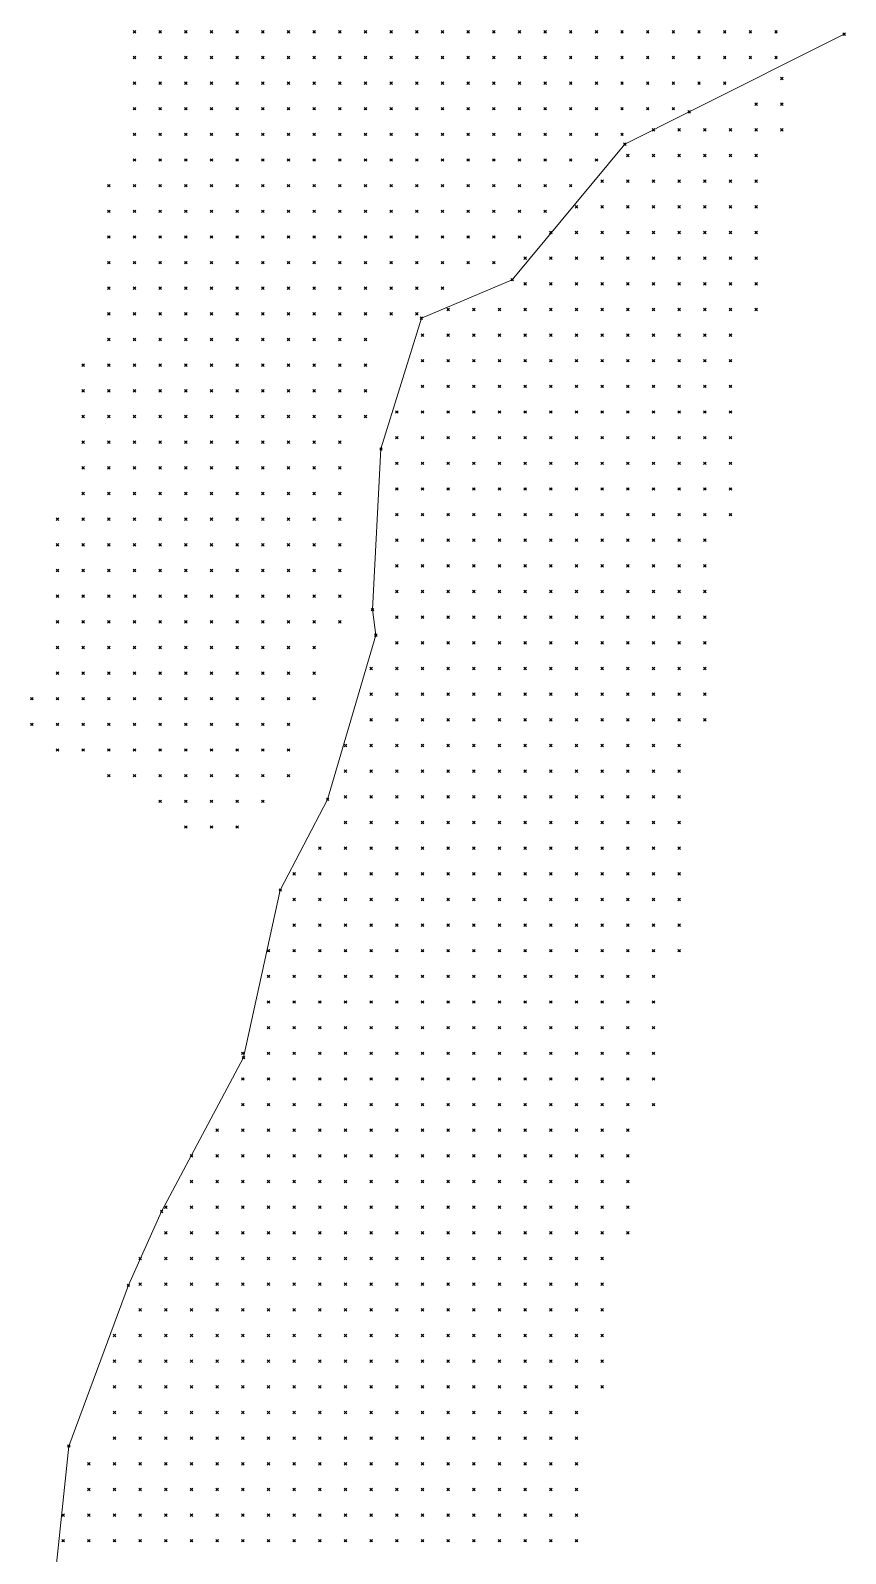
# Model space of a CAD drawing. Header units: metres. Extents: x 441556 to 446409, y 432338 to 461058.
# Drawn here: x 444892.5 to 444987.8, y 442554.7 to 442732.8 of the extents above; entities that cross this region are included whole.
import ezdxf

# ---------------------------------------------------------------- set-up
doc = ezdxf.new("R2010")
doc.units = ezdxf.units.M
doc.header["$MEASUREMENT"] = 0
doc.header["$PDMODE"] = 35
doc.header["$PDSIZE"] = 0.15
for name, color, linetype, lineweight in [('DTM-BRE-RevN_GRP_CURS APA', 2, 'Continuous', 0), ('DTM-NOK-RevN_bathymetry', 6, 'Continuous', 0), ('DTM-NOK-RevN_LIDAR_co_lidar', 91, 'Continuous', 0), ('DTM-NOK-RevN_RTK', 32, 'Continuous', 0)]:
    doc.layers.add(name, color=color, linetype=linetype, lineweight=lineweight)

msp = doc.modelspace()

# ---------------------------------------------------------------- linework, layer by layer
at = {"layer": 'DTM-BRE-RevN_GRP_CURS APA'}
for p, q in [((444969.523, 442723.276, 333.182), (444987.65, 442732.376, 334.752)), ((444962.021, 442719.513, 333.782), (444969.523, 442723.276, 333.182)), ((444948.846, 442703.657, 334.882), (444962.021, 442719.513, 333.782)), ((444938.23, 442699.16, 335.482), (444948.846, 442703.657, 334.882)), ((444933.511, 442683.865, 336.982), (444938.23, 442699.16, 335.482)), ((444932.527, 442665.081, 334.882), (444933.511, 442683.865, 336.982)), ((444932.918, 442662.085, 335.282), (444932.527, 442665.081, 334.882)), ((444927.276, 442642.897, 334.882), (444932.918, 442662.085, 335.282)), ((444921.743, 442632.295, 334.382), (444927.276, 442642.897, 334.882)), ((444917.44, 442612.698, 334.982), (444921.743, 442632.295, 334.382)), ((444907.875, 442594.706, 334.882), (444917.44, 442612.698, 334.982)), ((444903.99, 442586.077, 334.682), (444907.875, 442594.706, 334.882)), ((444897.019, 442567.286, 334.082), (444903.99, 442586.077, 334.682)), ((444895.206, 442550.034, 334.582), (444897.019, 442567.286, 334.082))]:
    msp.add_line(p, q, dxfattribs=at)
at = {"layer": 'DTM-NOK-RevN_bathymetry'}
for p in [(444904.695, 442732.649, 329.01), (444907.694, 442732.649, 329.16), (444910.694, 442732.649, 329.295), (444913.693, 442732.649, 329.368), (444916.692, 442732.649, 329.418), (444919.692, 442732.649, 329.465), (444922.691, 442732.649, 329.517), (444925.691, 442732.649, 329.58), (444928.69, 442732.649, 329.646), (444931.689, 442732.649, 329.716), (444934.689, 442732.649, 329.781), (444937.688, 442732.649, 329.844), (444940.687, 442732.649, 329.873), (444943.687, 442732.649, 330.21), (444946.686, 442732.649, 330.747), (444949.685, 442732.649, 331.196), (444952.685, 442732.649, 331.682), (444955.684, 442732.649, 332.146), (444958.684, 442732.649, 332.565), (444961.683, 442732.649, 333.008), (444964.682, 442732.649, 333.424), (444967.682, 442732.649, 333.734), (444970.681, 442732.649, 333.89), (444973.68, 442732.649, 334.037), (444976.68, 442732.649, 334.194), (444979.679, 442732.649, 334.336), (444904.695, 442729.649, 329.057), (444907.694, 442729.649, 329.186), (444910.694, 442729.649, 329.309), (444913.693, 442729.649, 329.384), (444916.692, 442729.649, 329.439), (444919.692, 442729.649, 329.487), (444922.691, 442729.649, 329.529), (444925.691, 442729.649, 329.567), (444928.69, 442729.649, 329.619), (444931.689, 442729.649, 329.669), (444934.689, 442729.649, 329.757), (444937.688, 442729.649, 329.853), (444940.687, 442729.649, 329.954), (444943.687, 442729.649, 330.39), (444946.686, 442729.649, 330.954), (444949.685, 442729.649, 331.479), (444952.685, 442729.649, 332.019), (444955.684, 442729.649, 332.544), (444958.684, 442729.649, 332.965), (444961.683, 442729.649, 333.409), (444964.682, 442729.649, 333.826), (444967.682, 442729.649, 334.026), (444970.681, 442729.649, 334.183), (444973.68, 442729.649, 334.322), (444976.68, 442729.649, 334.344), (444979.679, 442729.649, 334.344), (444904.695, 442726.65, 329.137), (444907.694, 442726.65, 329.243), (444910.694, 442726.65, 329.343), (444913.693, 442726.65, 329.402), (444916.692, 442726.65, 329.442), (444919.692, 442726.65, 329.48), (444922.691, 442726.65, 329.516), (444925.691, 442726.65, 329.548), (444928.69, 442726.65, 329.593), (444931.689, 442726.65, 329.659), (444934.689, 442726.65, 329.841), (444937.688, 442726.65, 330.088), (444940.687, 442726.65, 330.357), (444943.687, 442726.65, 330.717), (444946.686, 442726.65, 331.252), (444949.685, 442726.65, 331.758), (444952.685, 442726.65, 332.299), (444955.684, 442726.65, 332.835), (444958.684, 442726.65, 333.344), (444961.683, 442726.65, 333.809), (444964.682, 442726.65, 334.169), (444967.682, 442726.65, 334.313), (444970.681, 442726.65, 334.344), (444973.68, 442726.65, 334.344), (444904.695, 442723.65, 329.19), (444907.694, 442723.65, 329.274), (444910.694, 442723.65, 329.353), (444913.693, 442723.65, 329.407), (444916.692, 442723.65, 329.452), (444919.692, 442723.65, 329.49), (444922.691, 442723.65, 329.534), (444925.691, 442723.65, 329.591), (444928.69, 442723.65, 329.652), (444931.689, 442723.65, 329.746), (444934.689, 442723.65, 330.04), (444937.688, 442723.65, 330.321), (444940.687, 442723.65, 330.732), (444943.687, 442723.65, 331.18), (444946.686, 442723.65, 331.688), (444949.685, 442723.65, 332.162), (444952.685, 442723.65, 332.67), (444955.684, 442723.65, 333.174), (444958.684, 442723.65, 333.655), (444961.683, 442723.65, 334.171), (444964.682, 442723.65, 334.344), (444967.682, 442723.65, 334.344), (444904.695, 442720.651, 329.181), (444907.694, 442720.651, 329.261), (444910.694, 442720.651, 329.342), (444913.693, 442720.651, 329.377), (444916.692, 442720.651, 329.402), (444919.692, 442720.651, 329.426), (444922.691, 442720.651, 329.515), (444925.691, 442720.651, 329.699), (444928.69, 442720.651, 329.879), (444931.689, 442720.651, 330.058), (444934.689, 442720.651, 330.46), (444937.688, 442720.651, 330.919), (444940.687, 442720.651, 331.337), (444943.687, 442720.651, 331.799), (444946.686, 442720.651, 332.307), (444949.685, 442720.651, 332.782), (444952.685, 442720.651, 333.29), (444955.684, 442720.651, 333.794), (444958.684, 442720.651, 334.263), (444961.683, 442720.651, 334.344), (444904.695, 442717.652, 329.254), (444907.694, 442717.652, 329.311), (444910.694, 442717.652, 329.362), (444913.693, 442717.652, 329.334), (444916.692, 442717.652, 329.313), (444919.692, 442717.652, 329.298), (444922.691, 442717.652, 329.443), (444925.691, 442717.652, 329.842), (444928.69, 442717.652, 330.276), (444931.689, 442717.652, 330.682), (444934.689, 442717.652, 331.083), (444937.688, 442717.652, 331.51), (444940.687, 442717.652, 331.928), (444943.687, 442717.652, 332.404), (444946.686, 442717.652, 332.912), (444949.685, 442717.652, 333.387), (444952.685, 442717.652, 333.895), (444955.684, 442717.652, 334.335), (444958.684, 442717.652, 334.344), (444901.696, 442714.652, 329.229), (444904.695, 442714.652, 329.249), (444907.694, 442714.652, 329.274), (444910.694, 442714.652, 329.299), (444913.693, 442714.652, 329.29), (444916.692, 442714.652, 329.211), (444919.692, 442714.652, 329.132), (444922.691, 442714.652, 329.445), (444925.691, 442714.652, 329.937), (444928.69, 442714.652, 330.395), (444931.689, 442714.652, 331.17), (444934.689, 442714.652, 331.664), (444937.688, 442714.652, 332.091), (444940.687, 442714.652, 332.515), (444943.687, 442714.652, 332.999), (444946.686, 442714.652, 333.507), (444949.685, 442714.652, 333.982), (444952.685, 442714.652, 334.343), (444955.684, 442714.652, 334.344), (444901.696, 442711.653, 329.263), (444904.695, 442711.653, 329.247), (444907.694, 442711.653, 329.224), (444910.694, 442711.653, 329.197), (444913.693, 442711.653, 329.246), (444916.692, 442711.653, 329.311), (444919.692, 442711.653, 329.377), (444922.691, 442711.653, 329.719), (444925.691, 442711.653, 330.066), (444928.69, 442711.653, 330.777), (444931.689, 442711.653, 331.569), (444934.689, 442711.653, 332.267), (444937.688, 442711.653, 332.696), (444940.687, 442711.653, 333.133), (444943.687, 442711.653, 333.618), (444946.686, 442711.653, 334.126), (444949.685, 442711.653, 334.344), (444952.685, 442711.653, 334.344), (444901.696, 442708.654, 329.224), (444904.695, 442708.654, 329.205), (444907.694, 442708.654, 329.199), (444910.694, 442708.654, 329.205), (444913.693, 442708.654, 329.288), (444916.692, 442708.654, 329.412), (444919.692, 442708.654, 329.545), (444922.691, 442708.654, 329.778), (444925.691, 442708.654, 330.358), (444928.69, 442708.654, 331.15), (444931.689, 442708.654, 331.942), (444934.689, 442708.654, 332.683), (444937.688, 442708.654, 333.262), (444940.687, 442708.654, 333.712), (444943.687, 442708.654, 334.197), (444946.686, 442708.654, 334.344), (444949.685, 442708.654, 334.344), (444901.696, 442705.654, 329.276), (444904.695, 442705.654, 329.261), (444907.694, 442705.654, 329.243), (444910.694, 442705.654, 329.227), (444913.693, 442705.654, 329.381), (444916.692, 442705.654, 329.551), (444919.692, 442705.654, 329.726), (444922.691, 442705.654, 330.117), (444925.691, 442705.654, 330.817), (444928.69, 442705.654, 331.567), (444931.689, 442705.654, 332.343), (444934.689, 442705.654, 333.081), (444937.688, 442705.654, 333.851), (444940.687, 442705.654, 334.307), (444943.687, 442705.654, 334.344), (444946.686, 442705.654, 334.344), (444901.696, 442702.655, 329.296), (444904.695, 442702.655, 329.304), (444907.694, 442702.655, 329.306), (444910.694, 442702.655, 329.314), (444913.693, 442702.655, 329.523), (444916.692, 442702.655, 329.711), (444919.692, 442702.655, 329.991), (444922.691, 442702.655, 330.735), (444925.691, 442702.655, 331.435), (444928.69, 442702.655, 332.183), (444931.689, 442702.655, 332.932), (444934.689, 442702.655, 333.629), (444937.688, 442702.655, 334.246), (444940.687, 442702.655, 334.344), (444901.696, 442699.656, 329.354), (444904.695, 442699.656, 329.399), (444907.694, 442699.656, 329.445), (444910.694, 442699.656, 329.506), (444913.693, 442699.656, 329.7), (444916.692, 442699.656, 329.918), (444919.692, 442699.656, 330.565), (444922.691, 442699.656, 331.313), (444925.691, 442699.656, 332.013), (444928.69, 442699.656, 332.757), (444931.689, 442699.656, 333.331), (444934.689, 442699.656, 333.839), (444937.688, 442699.656, 334.293), (444901.696, 442696.656, 329.436), (444904.695, 442696.656, 329.52), (444907.694, 442696.656, 329.607), (444910.694, 442696.656, 329.704), (444913.693, 442696.656, 329.912), (444916.692, 442696.656, 330.483), (444919.692, 442696.656, 331.183), (444922.691, 442696.656, 331.913), (444925.691, 442696.656, 332.419), (444928.69, 442696.656, 332.891), (444931.689, 442696.656, 333.475), (444898.696, 442693.657, 329.422), (444901.696, 442693.657, 329.478), (444904.695, 442693.657, 329.619), (444907.694, 442693.657, 329.764), (444910.694, 442693.657, 329.912), (444913.693, 442693.657, 330.338), (444916.692, 442693.657, 331.047), (444919.692, 442693.657, 331.535), (444922.691, 442693.657, 332.02), (444925.691, 442693.657, 332.488), (444928.69, 442693.657, 333.083), (444931.689, 442693.657, 333.302), (444898.696, 442690.657, 329.492), (444901.696, 442690.657, 329.578), (444904.695, 442690.657, 329.762), (444907.694, 442690.657, 329.932), (444910.694, 442690.657, 330.134), (444913.693, 442690.657, 330.646), (444916.692, 442690.657, 331.15), (444919.692, 442690.657, 331.539), (444922.691, 442690.657, 332.124), (444925.691, 442690.657, 332.68), (444928.69, 442690.657, 333.274), (444931.689, 442690.657, 333.393), (444898.696, 442687.658, 329.543), (444901.696, 442687.658, 329.642), (444904.695, 442687.658, 329.829), (444907.694, 442687.658, 330.019), (444910.694, 442687.658, 330.225), (444913.693, 442687.658, 330.699), (444916.692, 442687.658, 331.163), (444919.692, 442687.658, 331.729), (444922.691, 442687.658, 332.323), (444925.691, 442687.658, 332.879), (444928.69, 442687.658, 333.47), (444931.689, 442687.658, 333.537), (444898.696, 442684.659, 329.629), (444901.696, 442684.659, 329.717), (444904.695, 442684.659, 329.872), (444907.694, 442684.659, 330.032), (444910.694, 442684.659, 330.217), (444913.693, 442684.659, 330.762), (444916.692, 442684.659, 331.36), (444919.692, 442684.659, 331.915), (444922.691, 442684.659, 332.509), (444925.691, 442684.659, 333.065), (444928.69, 442684.659, 333.653), (444898.696, 442681.659, 329.71), (444901.696, 442681.659, 329.789), (444904.695, 442681.659, 329.954), (444907.694, 442681.659, 330.134), (444910.694, 442681.659, 330.372), (444913.693, 442681.659, 330.965), (444916.692, 442681.659, 331.559), (444919.692, 442681.659, 332.114), (444922.691, 442681.659, 332.708), (444925.691, 442681.659, 333.264), (444928.69, 442681.659, 333.82), (444898.696, 442678.66, 329.771), (444901.696, 442678.66, 329.862), (444904.695, 442678.66, 330.069), (444907.694, 442678.66, 330.245), (444910.694, 442678.66, 330.58), (444913.693, 442678.66, 331.164), (444916.692, 442678.66, 331.758), (444919.692, 442678.66, 332.313), (444922.691, 442678.66, 332.907), (444925.691, 442678.66, 333.463), (444928.69, 442678.66, 333.971), (444895.697, 442675.661, 329.784), (444898.696, 442675.661, 329.795), (444901.696, 442675.661, 329.935), (444904.695, 442675.661, 330.104), (444907.694, 442675.661, 330.383), (444910.694, 442675.661, 330.832), (444913.693, 442675.661, 331.351), (444916.692, 442675.661, 331.944), (444919.692, 442675.661, 332.499), (444922.691, 442675.661, 333.093), (444925.691, 442675.661, 333.649), (444928.69, 442675.661, 334.083), (444895.697, 442672.661, 329.853), (444898.696, 442672.661, 329.87), (444901.696, 442672.661, 329.949), (444904.695, 442672.661, 330.175), (444907.694, 442672.661, 330.655), (444910.694, 442672.661, 331.105), (444913.693, 442672.661, 331.586), (444916.692, 442672.661, 332.143), (444919.692, 442672.661, 332.698), (444922.691, 442672.661, 333.292), (444925.691, 442672.661, 333.848), (444928.69, 442672.661, 334.19), (444895.697, 442669.662, 329.822), (444898.696, 442669.662, 329.82), (444901.696, 442669.662, 329.96), (444904.695, 442669.662, 330.441), (444907.694, 442669.662, 330.921), (444910.694, 442669.662, 331.371), (444913.693, 442669.662, 331.852), (444916.692, 442669.662, 332.341), (444919.692, 442669.662, 332.893), (444922.691, 442669.662, 333.487), (444925.691, 442669.662, 334.042), (444928.69, 442669.662, 334.328), (444895.697, 442666.662, 329.777), (444898.696, 442666.662, 329.727), (444901.696, 442666.662, 330.106), (444904.695, 442666.662, 330.669), (444907.694, 442666.662, 331.182), (444910.694, 442666.662, 331.632), (444913.693, 442666.662, 332.113), (444916.692, 442666.662, 332.593), (444919.692, 442666.662, 333.083), (444922.691, 442666.662, 333.677), (444925.691, 442666.662, 334.232), (444928.69, 442666.662, 334.333), (444895.697, 442663.663, 329.824), (444898.696, 442663.663, 329.835), (444901.696, 442663.663, 330.307), (444904.695, 442663.663, 330.832), (444907.694, 442663.663, 331.359), (444910.694, 442663.663, 331.835), (444913.693, 442663.663, 332.385), (444916.692, 442663.663, 332.866), (444919.692, 442663.663, 333.315), (444922.691, 442663.663, 333.876), (444925.691, 442663.663, 334.344), (444928.69, 442663.663, 334.343), (444895.697, 442660.664, 329.867), (444898.696, 442660.664, 330.14), (444901.696, 442660.664, 330.465), (444904.695, 442660.664, 330.994), (444907.694, 442660.664, 331.523), (444910.694, 442660.664, 332.018), (444913.693, 442660.664, 332.546), (444916.692, 442660.664, 333.073), (444919.692, 442660.664, 333.566), (444922.691, 442660.664, 334.063), (444925.691, 442660.664, 334.344), (444895.697, 442657.664, 330.185), (444898.696, 442657.664, 330.472), (444901.696, 442657.664, 330.74), (444904.695, 442657.664, 331.162), (444907.694, 442657.664, 331.69), (444910.694, 442657.664, 332.185), (444913.693, 442657.664, 332.714), (444916.692, 442657.664, 333.243), (444919.692, 442657.664, 333.737), (444922.691, 442657.664, 334.266), (444925.691, 442657.664, 334.344), (444892.698, 442654.665, 330.248), (444895.697, 442654.665, 330.517), (444898.696, 442654.665, 330.803), (444901.696, 442654.665, 331.071), (444904.695, 442654.665, 331.361), (444907.694, 442654.665, 331.858), (444910.694, 442654.665, 332.352), (444913.693, 442654.665, 332.881), (444916.692, 442654.665, 333.41), (444919.692, 442654.665, 333.905), (444922.691, 442654.665, 334.342), (444925.691, 442654.665, 334.344), (444892.698, 442651.666, 330.558), (444895.697, 442651.666, 330.826), (444898.696, 442651.666, 331.113), (444901.696, 442651.666, 331.381), (444904.695, 442651.666, 331.668), (444907.694, 442651.666, 332.014), (444910.694, 442651.666, 332.509), (444913.693, 442651.666, 333.038), (444916.692, 442651.666, 333.567), (444919.692, 442651.666, 334.061), (444922.691, 442651.666, 334.344), (444895.697, 442648.666, 331.128), (444898.696, 442648.666, 331.445), (444901.696, 442648.666, 331.713), (444904.695, 442648.666, 332), (444907.694, 442648.666, 332.286), (444910.694, 442648.666, 332.676), (444913.693, 442648.666, 333.205), (444916.692, 442648.666, 333.734), (444919.692, 442648.666, 334.228), (444922.691, 442648.666, 334.344), (444901.696, 442645.667, 332.064), (444904.695, 442645.667, 332.324), (444907.694, 442645.667, 332.61), (444910.694, 442645.667, 332.88), (444913.693, 442645.667, 333.368), (444916.692, 442645.667, 333.897), (444919.692, 442645.667, 334.336), (444922.691, 442645.667, 334.344), (444907.694, 442642.668, 332.922), (444910.694, 442642.668, 333.196), (444913.693, 442642.668, 333.529), (444916.692, 442642.668, 334.058), (444919.692, 442642.668, 334.344), (444910.694, 442639.668, 333.407), (444913.693, 442639.668, 333.814), (444916.692, 442639.668, 334.225)]:
    msp.add_point(p, dxfattribs=at)
at = {"layer": 'DTM-NOK-RevN_LIDAR_co_lidar'}
for p in [(444980.348, 442727.178, 334.456), (444977.348, 442724.179, 334.01), (444980.348, 442724.179, 335.497), (444965.351, 442721.179, 334.302), (444968.35, 442721.179, 334.393), (444971.35, 442721.179, 334.401), (444974.349, 442721.179, 334.282), (444977.348, 442721.179, 335.805), (444980.348, 442721.179, 339.911), (444962.352, 442718.18, 334.148), (444965.351, 442718.18, 334.305), (444968.35, 442718.18, 334.369), (444971.35, 442718.18, 334.55), (444974.349, 442718.18, 335.831), (444977.348, 442718.18, 340.836), (444959.352, 442715.181, 334.966), (444962.352, 442715.181, 335.247), (444965.351, 442715.181, 334.988), (444968.35, 442715.181, 335.118), (444971.35, 442715.181, 336.176), (444974.349, 442715.181, 340.14), (444977.348, 442715.181, 347.123), (444956.353, 442712.181, 334.882), (444959.352, 442712.181, 335.474), (444962.352, 442712.181, 336.491), (444965.351, 442712.181, 338.892), (444968.35, 442712.181, 339.855), (444971.35, 442712.181, 341.743), (444974.349, 442712.181, 348.072), (444977.348, 442712.181, 351.822), (444953.354, 442709.182, 334.445), (444956.353, 442709.182, 335.276), (444959.352, 442709.182, 338.718), (444962.352, 442709.182, 342.243), (444965.351, 442709.182, 342.854), (444968.35, 442709.182, 343.591), (444971.35, 442709.182, 349.093), (444974.349, 442709.182, 352.218), (444977.348, 442709.182, 352.385), (444950.354, 442706.183, 333.679), (444953.354, 442706.183, 333.767), (444956.353, 442706.183, 341.961), (444959.352, 442706.183, 345.998), (444962.352, 442706.183, 346.809), (444965.351, 442706.183, 346.353), (444968.35, 442706.183, 345.603), (444971.35, 442706.183, 349.135), (444974.349, 442706.183, 352.046), (444977.348, 442706.183, 352.791), (444950.354, 442703.183, 336.854), (444953.354, 442703.183, 340.44), (444956.353, 442703.183, 345.155), (444959.352, 442703.183, 348.572), (444962.352, 442703.183, 349.047), (444965.351, 442703.183, 348.45), (444968.35, 442703.183, 348.343), (444971.35, 442703.183, 351.681), (444974.349, 442703.183, 356.161), (444977.348, 442703.183, 358.876), (444941.356, 442700.184, 338.772), (444944.356, 442700.184, 338.244), (444947.355, 442700.184, 340.701), (444950.354, 442700.184, 343.916), (444953.354, 442700.184, 345.871), (444956.353, 442700.184, 351.106), (444959.352, 442700.184, 350.902), (444962.352, 442700.184, 350.582), (444965.351, 442700.184, 350.447), (444968.35, 442700.184, 350.895), (444971.35, 442700.184, 354.09), (444974.349, 442700.184, 359.478), (444977.348, 442700.184, 362.93), (444938.357, 442697.185, 338.498), (444941.356, 442697.185, 341.276), (444944.356, 442697.185, 341.457), (444947.355, 442697.185, 344.673), (444950.354, 442697.185, 346.251), (444953.354, 442697.185, 347.777), (444956.353, 442697.185, 351.184), (444959.352, 442697.185, 351.179), (444962.352, 442697.185, 351.06), (444965.351, 442697.185, 352.037), (444968.35, 442697.185, 353.689), (444971.35, 442697.185, 357.685), (444974.349, 442697.185, 362.781), (444938.357, 442694.185, 340.847), (444941.356, 442694.185, 343.927), (444944.356, 442694.185, 344.997), (444947.355, 442694.185, 346.929), (444950.354, 442694.185, 348.038), (444953.354, 442694.185, 350.156), (444956.353, 442694.185, 351.666), (444959.352, 442694.185, 351.72), (444962.352, 442694.185, 351.707), (444965.351, 442694.185, 352.697), (444968.35, 442694.185, 356.254), (444971.35, 442694.185, 360.429), (444974.349, 442694.185, 363.709), (444938.357, 442691.186, 342.709), (444941.356, 442691.186, 345.301), (444944.356, 442691.186, 346.987), (444947.355, 442691.186, 348.694), (444950.354, 442691.186, 350.212), (444953.354, 442691.186, 351.317), (444956.353, 442691.186, 353.317), (444959.352, 442691.186, 353.756), (444962.352, 442691.186, 354.244), (444965.351, 442691.186, 356.284), (444968.35, 442691.186, 360.074), (444971.35, 442691.186, 362.77), (444974.349, 442691.186, 363.892), (444935.358, 442688.187, 340.111), (444938.357, 442688.187, 342.399), (444941.356, 442688.187, 345.309), (444944.356, 442688.187, 347.763), (444947.355, 442688.187, 349.406), (444950.354, 442688.187, 351.554), (444953.354, 442688.187, 352.266), (444956.353, 442688.187, 355.265), (444959.352, 442688.187, 355.706), (444962.352, 442688.187, 356.77), (444965.351, 442688.187, 359.218), (444968.35, 442688.187, 361.743), (444971.35, 442688.187, 363.272), (444974.349, 442688.187, 363.962), (444935.358, 442685.187, 338.798), (444938.357, 442685.187, 341.526), (444941.356, 442685.187, 345.877), (444944.356, 442685.187, 348.256), (444947.355, 442685.187, 349.972), (444950.354, 442685.187, 352.272), (444953.354, 442685.187, 353.585), (444956.353, 442685.187, 356.112), (444959.352, 442685.187, 356.855), (444962.352, 442685.187, 358.466), (444965.351, 442685.187, 360.466), (444968.35, 442685.187, 362.15), (444971.35, 442685.187, 362.827), (444974.349, 442685.187, 363.307), (444935.358, 442682.188, 338.869), (444938.357, 442682.188, 340.828), (444941.356, 442682.188, 346.708), (444944.356, 442682.188, 348.785), (444947.355, 442682.188, 350.547), (444950.354, 442682.188, 352.762), (444953.354, 442682.188, 354.411), (444956.353, 442682.188, 356.212), (444959.352, 442682.188, 357.442), (444962.352, 442682.188, 359.251), (444965.351, 442682.188, 360.685), (444968.35, 442682.188, 361.781), (444971.35, 442682.188, 363.034), (444974.349, 442682.188, 364.17), (444935.358, 442679.189, 340.531), (444938.357, 442679.189, 342.883), (444941.356, 442679.189, 346.955), (444944.356, 442679.189, 349.09), (444947.355, 442679.189, 350.849), (444950.354, 442679.189, 352.742), (444953.354, 442679.189, 354.569), (444956.353, 442679.189, 355.913), (444959.352, 442679.189, 358.068), (444962.352, 442679.189, 359.925), (444965.351, 442679.189, 361.295), (444968.35, 442679.189, 362.062), (444971.35, 442679.189, 363.591), (444974.349, 442679.189, 365.67), (444935.358, 442676.189, 342.42), (444938.357, 442676.189, 344.976), (444941.356, 442676.189, 346.676), (444944.356, 442676.189, 349.331), (444947.355, 442676.189, 351.232), (444950.354, 442676.189, 353.084), (444953.354, 442676.189, 355.068), (444956.353, 442676.189, 355.896), (444959.352, 442676.189, 358.685), (444962.352, 442676.189, 360.542), (444965.351, 442676.189, 361.853), (444968.35, 442676.189, 363.065), (444971.35, 442676.189, 364.212), (444974.349, 442676.189, 366.109), (444935.358, 442673.19, 343.072), (444938.357, 442673.19, 344.924), (444941.356, 442673.19, 346.627), (444944.356, 442673.19, 349.144), (444947.355, 442673.19, 351.549), (444950.354, 442673.19, 353.425), (444953.354, 442673.19, 355.283), (444956.353, 442673.19, 355.818), (444959.352, 442673.19, 358.5), (444962.352, 442673.19, 360.688), (444965.351, 442673.19, 361.999), (444968.35, 442673.19, 363.548), (444971.35, 442673.19, 364.768), (444935.358, 442670.191, 342.478), (444938.357, 442670.191, 344.673), (444941.356, 442670.191, 346.963), (444944.356, 442670.191, 349.187), (444947.355, 442670.191, 351.28), (444950.354, 442670.191, 353.403), (444953.354, 442670.191, 355.086), (444956.353, 442670.191, 355.359), (444959.352, 442670.191, 357.416), (444962.352, 442670.191, 360.243), (444965.351, 442670.191, 362.331), (444968.35, 442670.191, 363.942), (444971.35, 442670.191, 365.311), (444935.358, 442667.191, 342.046), (444938.357, 442667.191, 344.437), (444941.356, 442667.191, 347.12), (444944.356, 442667.191, 349.497), (444947.355, 442667.191, 350.971), (444950.354, 442667.191, 353.709), (444953.354, 442667.191, 355.443), (444956.353, 442667.191, 355.205), (444959.352, 442667.191, 356.44), (444962.352, 442667.191, 359.923), (444965.351, 442667.191, 363.467), (444968.35, 442667.191, 365.342), (444971.35, 442667.191, 366.441), (444935.358, 442664.192, 341.231), (444938.357, 442664.192, 344.419), (444941.356, 442664.192, 346.948), (444944.356, 442664.192, 348.33), (444947.355, 442664.192, 351.184), (444950.354, 442664.192, 353.211), (444953.354, 442664.192, 355.181), (444956.353, 442664.192, 354.756), (444959.352, 442664.192, 356.414), (444962.352, 442664.192, 360.889), (444965.351, 442664.192, 365.293), (444968.35, 442664.192, 366.7), (444971.35, 442664.192, 367.286), (444935.358, 442661.193, 338.217), (444938.357, 442661.193, 343.6), (444941.356, 442661.193, 345.934), (444944.356, 442661.193, 347.564), (444947.355, 442661.193, 351.15), (444950.354, 442661.193, 351.978), (444953.354, 442661.193, 354.304), (444956.353, 442661.193, 354.195), (444959.352, 442661.193, 357.117), (444962.352, 442661.193, 362.274), (444965.351, 442661.193, 365.347), (444968.35, 442661.193, 366.012), (444971.35, 442661.193, 366.725), (444932.358, 442658.193, 335.793), (444935.358, 442658.193, 337.695), (444938.357, 442658.193, 341.379), (444941.356, 442658.193, 344.193), (444944.356, 442658.193, 346.395), (444947.355, 442658.193, 350.037), (444950.354, 442658.193, 350.457), (444953.354, 442658.193, 353.132), (444956.353, 442658.193, 354.308), (444959.352, 442658.193, 357.902), (444962.352, 442658.193, 363.252), (444965.351, 442658.193, 365.16), (444968.35, 442658.193, 365.438), (444971.35, 442658.193, 366.467), (444932.358, 442655.194, 335.856), (444935.358, 442655.194, 337.774), (444938.357, 442655.194, 341.585), (444941.356, 442655.194, 343.212), (444944.356, 442655.194, 344.731), (444947.355, 442655.194, 347.148), (444950.354, 442655.194, 349.066), (444953.354, 442655.194, 351.567), (444956.353, 442655.194, 354.243), (444959.352, 442655.194, 359.058), (444962.352, 442655.194, 362.459), (444965.351, 442655.194, 364.225), (444968.35, 442655.194, 365.181), (444971.35, 442655.194, 366.632), (444932.358, 442652.194, 336.315), (444935.358, 442652.194, 337.927), (444938.357, 442652.194, 340.605), (444941.356, 442652.194, 342.692), (444944.356, 442652.194, 343.855), (444947.355, 442652.194, 345.471), (444950.354, 442652.194, 348.451), (444953.354, 442652.194, 350.753), (444956.353, 442652.194, 352.872), (444959.352, 442652.194, 357.367), (444962.352, 442652.194, 361.669), (444965.351, 442652.194, 362.642), (444968.35, 442652.194, 363.696), (444971.35, 442652.194, 365.174), (444929.359, 442649.195, 335.78), (444932.358, 442649.195, 338.652), (444935.358, 442649.195, 339.665), (444938.357, 442649.195, 341.194), (444941.356, 442649.195, 342.367), (444944.356, 442649.195, 344.409), (444947.355, 442649.195, 345.923), (444950.354, 442649.195, 348.219), (444953.354, 442649.195, 351.216), (444956.353, 442649.195, 352.412), (444959.352, 442649.195, 354.96), (444962.352, 442649.195, 360.261), (444965.351, 442649.195, 361.965), (444968.35, 442649.195, 364.507), (444929.359, 442646.196, 335.966), (444932.358, 442646.196, 339.663), (444935.358, 442646.196, 340.406), (444938.357, 442646.196, 342.788), (444941.356, 442646.196, 343.74), (444944.356, 442646.196, 345.698), (444947.355, 442646.196, 347.38), (444950.354, 442646.196, 350.013), (444953.354, 442646.196, 351.614), (444956.353, 442646.196, 352.543), (444959.352, 442646.196, 353.688), (444962.352, 442646.196, 359.208), (444965.351, 442646.196, 362.479), (444968.35, 442646.196, 364.645), (444929.359, 442643.196, 336.551), (444932.358, 442643.196, 339.784), (444935.358, 442643.196, 340.963), (444938.357, 442643.196, 342.309), (444941.356, 442643.196, 344.635), (444944.356, 442643.196, 345.319), (444947.355, 442643.196, 346.762), (444950.354, 442643.196, 350.041), (444953.354, 442643.196, 351.919), (444956.353, 442643.196, 352.221), (444959.352, 442643.196, 354.12), (444962.352, 442643.196, 357.877), (444965.351, 442643.196, 361.314), (444968.35, 442643.196, 364.104), (444929.359, 442640.197, 336.863), (444932.358, 442640.197, 338.482), (444935.358, 442640.197, 340.283), (444938.357, 442640.197, 341.919), (444941.356, 442640.197, 343.841), (444944.356, 442640.197, 345.017), (444947.355, 442640.197, 346.678), (444950.354, 442640.197, 350.092), (444953.354, 442640.197, 351.487), (444956.353, 442640.197, 352.661), (444959.352, 442640.197, 354.835), (444962.352, 442640.197, 357.66), (444965.351, 442640.197, 360.605), (444968.35, 442640.197, 364.633), (444926.36, 442637.198, 336.429), (444929.359, 442637.198, 337.235), (444932.358, 442637.198, 338.463), (444935.358, 442637.198, 340.798), (444938.357, 442637.198, 344.156), (444941.356, 442637.198, 344.61), (444944.356, 442637.198, 345.947), (444947.355, 442637.198, 348.336), (444950.354, 442637.198, 350.514), (444953.354, 442637.198, 351.72), (444956.353, 442637.198, 352.579), (444959.352, 442637.198, 355.22), (444962.352, 442637.198, 357.729), (444965.351, 442637.198, 360.92), (444968.35, 442637.198, 365.509), (444923.36, 442634.198, 335.004), (444926.36, 442634.198, 337.203), (444929.359, 442634.198, 338.852), (444932.358, 442634.198, 340.643), (444935.358, 442634.198, 342.466), (444938.357, 442634.198, 344.746), (444941.356, 442634.198, 346.454), (444944.356, 442634.198, 348.464), (444947.355, 442634.198, 350.79), (444950.354, 442634.198, 352.813), (444953.354, 442634.198, 353.836), (444956.353, 442634.198, 354.646), (444959.352, 442634.198, 356.487), (444962.352, 442634.198, 359.062), (444965.351, 442634.198, 363.579), (444968.35, 442634.198, 368.049), (444923.36, 442631.199, 336.125), (444926.36, 442631.199, 338.728), (444929.359, 442631.199, 340.921), (444932.358, 442631.199, 343.054), (444935.358, 442631.199, 344.378), (444938.357, 442631.199, 346.143), (444941.356, 442631.199, 347.408), (444944.356, 442631.199, 350.081), (444947.355, 442631.199, 351.262), (444950.354, 442631.199, 354.439), (444953.354, 442631.199, 355.532), (444956.353, 442631.199, 356.313), (444959.352, 442631.199, 356.983), (444962.352, 442631.199, 360.854), (444965.351, 442631.199, 366.13), (444968.35, 442631.199, 368.972), (444923.36, 442628.2, 336.611), (444926.36, 442628.2, 339.385), (444929.359, 442628.2, 341.585), (444932.358, 442628.2, 343.536), (444935.358, 442628.2, 345.934), (444938.357, 442628.2, 349.036), (444941.356, 442628.2, 350.208), (444944.356, 442628.2, 350.839), (444947.355, 442628.2, 353.824), (444950.354, 442628.2, 356.046), (444953.354, 442628.2, 357.063), (444956.353, 442628.2, 357.724), (444959.352, 442628.2, 358.901), (444962.352, 442628.2, 362.657), (444965.351, 442628.2, 366.821), (444968.35, 442628.2, 368.803), (444920.361, 442625.2, 334.956), (444923.36, 442625.2, 337.304), (444926.36, 442625.2, 339.871), (444929.359, 442625.2, 342.125), (444932.358, 442625.2, 344.903), (444935.358, 442625.2, 348.054), (444938.357, 442625.2, 350.436), (444941.356, 442625.2, 351.421), (444944.356, 442625.2, 352.238), (444947.355, 442625.2, 354.812), (444950.354, 442625.2, 356.643), (444953.354, 442625.2, 357.975), (444956.353, 442625.2, 359.488), (444959.352, 442625.2, 360.115), (444962.352, 442625.2, 363.761), (444965.351, 442625.2, 367.602), (444968.35, 442625.2, 369.073), (444920.361, 442622.201, 335.794), (444923.36, 442622.201, 338.945), (444926.36, 442622.201, 341.351), (444929.359, 442622.201, 343.272), (444932.358, 442622.201, 346.4), (444935.358, 442622.201, 349.615), (444938.357, 442622.201, 351.377), (444941.356, 442622.201, 352.111), (444944.356, 442622.201, 353.551), (444947.355, 442622.201, 355.636), (444950.354, 442622.201, 357.23), (444953.354, 442622.201, 359.179), (444956.353, 442622.201, 359.571), (444959.352, 442622.201, 360.517), (444962.352, 442622.201, 364.72), (444965.351, 442622.201, 368.568), (444920.361, 442619.202, 337.228), (444923.36, 442619.202, 339.688), (444926.36, 442619.202, 342.242), (444929.359, 442619.202, 344.328), (444932.358, 442619.202, 347.229), (444935.358, 442619.202, 349.874), (444938.357, 442619.202, 351.837), (444941.356, 442619.202, 353.139), (444944.356, 442619.202, 354.598), (444947.355, 442619.202, 356.798), (444950.354, 442619.202, 357.79), (444953.354, 442619.202, 359.896), (444956.353, 442619.202, 359.709), (444959.352, 442619.202, 360.807), (444962.352, 442619.202, 365.199), (444965.351, 442619.202, 368.861), (444920.361, 442616.202, 336.805), (444923.36, 442616.202, 339.672), (444926.36, 442616.202, 342.717), (444929.359, 442616.202, 344.638), (444932.358, 442616.202, 347.235), (444935.358, 442616.202, 349.914), (444938.357, 442616.202, 352.192), (444941.356, 442616.202, 353.598), (444944.356, 442616.202, 355.981), (444947.355, 442616.202, 357.226), (444950.354, 442616.202, 358.415), (444953.354, 442616.202, 359.983), (444956.353, 442616.202, 360.463), (444959.352, 442616.202, 361.41), (444962.352, 442616.202, 366.46), (444965.351, 442616.202, 369.339), (444917.361, 442613.203, 335.104), (444920.361, 442613.203, 337.337), (444923.36, 442613.203, 340.436), (444926.36, 442613.203, 342.86), (444929.359, 442613.203, 344.453), (444932.358, 442613.203, 346.74), (444935.358, 442613.203, 349.444), (444938.357, 442613.203, 352.612), (444941.356, 442613.203, 354.652), (444944.356, 442613.203, 356.918), (444947.355, 442613.203, 357.839), (444950.354, 442613.203, 359.457), (444953.354, 442613.203, 360.853), (444956.353, 442613.203, 361.736), (444959.352, 442613.203, 362.645), (444962.352, 442613.203, 366.066), (444965.351, 442613.203, 369.331), (444917.361, 442610.204, 336.677), (444920.361, 442610.204, 339.902), (444923.36, 442610.204, 341.835), (444926.36, 442610.204, 343.571), (444929.359, 442610.204, 344.815), (444932.358, 442610.204, 346.353), (444935.358, 442610.204, 349.348), (444938.357, 442610.204, 352.828), (444941.356, 442610.204, 355.488), (444944.356, 442610.204, 357.558), (444947.355, 442610.204, 359.092), (444950.354, 442610.204, 360.653), (444953.354, 442610.204, 362.199), (444956.353, 442610.204, 363.609), (444959.352, 442610.204, 364.081), (444962.352, 442610.204, 365.04), (444965.351, 442610.204, 368.691), (444917.361, 442607.204, 338.107), (444920.361, 442607.204, 341.61), (444923.36, 442607.204, 343.378), (444926.36, 442607.204, 345.401), (444929.359, 442607.204, 346.831), (444932.358, 442607.204, 348.088), (444935.358, 442607.204, 351.314), (444938.357, 442607.204, 353.696), (444941.356, 442607.204, 355.815), (444944.356, 442607.204, 357.743), (444947.355, 442607.204, 359.759), (444950.354, 442607.204, 361.64), (444953.354, 442607.204, 363.263), (444956.353, 442607.204, 364.879), (444959.352, 442607.204, 365.324), (444962.352, 442607.204, 365.51), (444965.351, 442607.204, 368.339), (444914.362, 442604.205, 336.326), (444917.361, 442604.205, 339.114), (444920.361, 442604.205, 342.058), (444923.36, 442604.205, 344.907), (444926.36, 442604.205, 347.371), (444929.359, 442604.205, 349.398), (444932.358, 442604.205, 351.426), (444935.358, 442604.205, 353.644), (444938.357, 442604.205, 355.481), (444941.356, 442604.205, 356.994), (444944.356, 442604.205, 358.22), (444947.355, 442604.205, 360.568), (444950.354, 442604.205, 362.179), (444953.354, 442604.205, 363.983), (444956.353, 442604.205, 364.838), (444959.352, 442604.205, 365.621), (444962.352, 442604.205, 365.744), (444911.363, 442601.206, 335.514), (444914.362, 442601.206, 337.859), (444917.361, 442601.206, 340.083), (444920.361, 442601.206, 342.484), (444923.36, 442601.206, 345.948), (444926.36, 442601.206, 348.802), (444929.359, 442601.206, 351.023), (444932.358, 442601.206, 353.37), (444935.358, 442601.206, 354.696), (444938.357, 442601.206, 356.597), (444941.356, 442601.206, 358.249), (444944.356, 442601.206, 360.051), (444947.355, 442601.206, 362.177), (444950.354, 442601.206, 362.783), (444953.354, 442601.206, 364.147), (444956.353, 442601.206, 364.544), (444959.352, 442601.206, 365.075), (444962.352, 442601.206, 365.983), (444911.363, 442598.206, 336.638), (444914.362, 442598.206, 339.247), (444917.361, 442598.206, 341.316), (444920.361, 442598.206, 343.771), (444923.36, 442598.206, 347.07), (444926.36, 442598.206, 349.809), (444929.359, 442598.206, 352.607), (444932.358, 442598.206, 354.632), (444935.358, 442598.206, 356.12), (444938.357, 442598.206, 357.31), (444941.356, 442598.206, 359.579), (444944.356, 442598.206, 361.4), (444947.355, 442598.206, 362.661), (444950.354, 442598.206, 364.371), (444953.354, 442598.206, 364.531), (444956.353, 442598.206, 364.805), (444959.352, 442598.206, 365.998), (444962.352, 442598.206, 368.516), (444908.363, 442595.207, 335.305), (444911.363, 442595.207, 337.741), (444914.362, 442595.207, 340.803), (444917.361, 442595.207, 343.313), (444920.361, 442595.207, 345.852), (444923.36, 442595.207, 348.737), (444926.36, 442595.207, 351.345), (444929.359, 442595.207, 353.844), (444932.358, 442595.207, 355.619), (444935.358, 442595.207, 357.525), (444938.357, 442595.207, 359.185), (444941.356, 442595.207, 361.299), (444944.356, 442595.207, 363.227), (444947.355, 442595.207, 363.548), (444950.354, 442595.207, 365.52), (444953.354, 442595.207, 365.357), (444956.353, 442595.207, 366.208), (444959.352, 442595.207, 368.648), (444962.352, 442595.207, 372.531), (444908.363, 442592.208, 337.133), (444911.363, 442592.208, 339.754), (444914.362, 442592.208, 342.299), (444917.361, 442592.208, 344.55), (444920.361, 442592.208, 347.061), (444923.36, 442592.208, 349.835), (444926.36, 442592.208, 352.156), (444929.359, 442592.208, 355.048), (444932.358, 442592.208, 356.464), (444935.358, 442592.208, 358.25), (444938.357, 442592.208, 359.948), (444941.356, 442592.208, 362.417), (444944.356, 442592.208, 364.224), (444947.355, 442592.208, 365.565), (444950.354, 442592.208, 365.413), (444953.354, 442592.208, 366.316), (444956.353, 442592.208, 369.006), (444959.352, 442592.208, 372.085), (444962.352, 442592.208, 372.855), (444905.364, 442589.208, 335.127), (444908.363, 442589.208, 337.854), (444911.363, 442589.208, 340.529), (444914.362, 442589.208, 343.012), (444917.361, 442589.208, 345.731), (444920.361, 442589.208, 348.35), (444923.36, 442589.208, 350.66), (444926.36, 442589.208, 352.868), (444929.359, 442589.208, 355.524), (444932.358, 442589.208, 357.438), (444935.358, 442589.208, 359.203), (444938.357, 442589.208, 360.792), (444941.356, 442589.208, 362.85), (444944.356, 442589.208, 365.167), (444947.355, 442589.208, 365.692), (444950.354, 442589.208, 366.072), (444953.354, 442589.208, 368.25), (444956.353, 442589.208, 371.319), (444959.352, 442589.208, 372.079), (444905.364, 442586.209, 336.735), (444908.363, 442586.209, 339.067), (444911.363, 442586.209, 341.137), (444914.362, 442586.209, 343.893), (444917.361, 442586.209, 346.768), (444920.361, 442586.209, 349.491), (444923.36, 442586.209, 352.016), (444926.36, 442586.209, 354.213), (444929.359, 442586.209, 356.23), (444932.358, 442586.209, 357.991), (444935.358, 442586.209, 360.171), (444938.357, 442586.209, 361.728), (444941.356, 442586.209, 363.503), (444944.356, 442586.209, 365.081), (444947.355, 442586.209, 367.108), (444950.354, 442586.209, 367.281), (444953.354, 442586.209, 370.368), (444956.353, 442586.209, 372.93), (444959.352, 442586.209, 373.002), (444905.364, 442583.21, 336.791), (444908.363, 442583.21, 339.497), (444911.363, 442583.21, 342.06), (444914.362, 442583.21, 345.368), (444917.361, 442583.21, 348.526), (444920.361, 442583.21, 351.031), (444923.36, 442583.21, 353.381), (444926.36, 442583.21, 355.484), (444929.359, 442583.21, 357.161), (444932.358, 442583.21, 358.796), (444935.358, 442583.21, 360.845), (444938.357, 442583.21, 362.24), (444941.356, 442583.21, 364.352), (444944.356, 442583.21, 366.105), (444947.355, 442583.21, 368.84), (444950.354, 442583.21, 369.452), (444953.354, 442583.21, 372.023), (444956.353, 442583.21, 373.858), (444959.352, 442583.21, 373.943), (444902.365, 442580.21, 334.208), (444905.364, 442580.21, 337.373), (444908.363, 442580.21, 339.506), (444911.363, 442580.21, 342.263), (444914.362, 442580.21, 346.212), (444917.361, 442580.21, 349.419), (444920.361, 442580.21, 352.101), (444923.36, 442580.21, 354.594), (444926.36, 442580.21, 356.894), (444929.359, 442580.21, 359.34), (444932.358, 442580.21, 361.17), (444935.358, 442580.21, 361.884), (444938.357, 442580.21, 363.776), (444941.356, 442580.21, 364.885), (444944.356, 442580.21, 367.256), (444947.355, 442580.21, 370.078), (444950.354, 442580.21, 370.795), (444953.354, 442580.21, 372.605), (444956.353, 442580.21, 374.285), (444959.352, 442580.21, 375.168), (444902.365, 442577.211, 334.554), (444905.364, 442577.211, 337.856), (444908.363, 442577.211, 341.203), (444911.363, 442577.211, 343.081), (444914.362, 442577.211, 346.656), (444917.361, 442577.211, 349.918), (444920.361, 442577.211, 352.257), (444923.36, 442577.211, 355.94), (444926.36, 442577.211, 358.11), (444929.359, 442577.211, 359.845), (444932.358, 442577.211, 361.816), (444935.358, 442577.211, 362.592), (444938.357, 442577.211, 364.319), (444941.356, 442577.211, 367.147), (444944.356, 442577.211, 368.108), (444947.355, 442577.211, 371.116), (444950.354, 442577.211, 371.5), (444953.354, 442577.211, 372.873), (444956.353, 442577.211, 375.148), (444959.352, 442577.211, 375.827), (444902.365, 442574.212, 335.025), (444905.364, 442574.212, 338.024), (444908.363, 442574.212, 341.645), (444911.363, 442574.212, 344.405), (444914.362, 442574.212, 348.328), (444917.361, 442574.212, 352.084), (444920.361, 442574.212, 355.001), (444923.36, 442574.212, 357.926), (444926.36, 442574.212, 359.451), (444929.359, 442574.212, 361.637), (444932.358, 442574.212, 363.268), (444935.358, 442574.212, 364.068), (444938.357, 442574.212, 364.984), (444941.356, 442574.212, 367.054), (444944.356, 442574.212, 369.246), (444947.355, 442574.212, 371.531), (444950.354, 442574.212, 372.636), (444953.354, 442574.212, 374.359), (444956.353, 442574.212, 375.501), (444959.352, 442574.212, 376.682), (444902.365, 442571.212, 336.659), (444905.364, 442571.212, 339.006), (444908.363, 442571.212, 341.482), (444911.363, 442571.212, 345.281), (444914.362, 442571.212, 349.275), (444917.361, 442571.212, 353.03), (444920.361, 442571.212, 356.375), (444923.36, 442571.212, 358.721), (444926.36, 442571.212, 360.857), (444929.359, 442571.212, 362.726), (444932.358, 442571.212, 364.383), (444935.358, 442571.212, 365.625), (444938.357, 442571.212, 366.71), (444941.356, 442571.212, 368.247), (444944.356, 442571.212, 370.967), (444947.355, 442571.212, 372.106), (444950.354, 442571.212, 372.334), (444953.354, 442571.212, 375.521), (444956.353, 442571.212, 376.48), (444902.365, 442568.213, 337.546), (444905.364, 442568.213, 339.435), (444908.363, 442568.213, 342.22), (444911.363, 442568.213, 346.569), (444914.362, 442568.213, 350.308), (444917.361, 442568.213, 353.187), (444920.361, 442568.213, 356.224), (444923.36, 442568.213, 359.207), (444926.36, 442568.213, 361.69), (444929.359, 442568.213, 363.567), (444932.358, 442568.213, 365.253), (444935.358, 442568.213, 366.937), (444938.357, 442568.213, 368.497), (444941.356, 442568.213, 370.176), (444944.356, 442568.213, 371.775), (444947.355, 442568.213, 372.989), (444950.354, 442568.213, 374.175), (444953.354, 442568.213, 376.805), (444956.353, 442568.213, 377.434), (444899.365, 442565.214, 335.752), (444902.365, 442565.214, 338.336), (444905.364, 442565.214, 341.066), (444908.363, 442565.214, 344.736), (444911.363, 442565.214, 348.167), (444914.362, 442565.214, 351.294), (444917.361, 442565.214, 354.582), (444920.361, 442565.214, 357.205), (444923.36, 442565.214, 359.265), (444926.36, 442565.214, 361.813), (444929.359, 442565.214, 364.44), (444932.358, 442565.214, 366.318), (444935.358, 442565.214, 368.011), (444938.357, 442565.214, 369.418), (444941.356, 442565.214, 371.185), (444944.356, 442565.214, 372.766), (444947.355, 442565.214, 373.366), (444950.354, 442565.214, 375.194), (444953.354, 442565.214, 377.268), (444956.353, 442565.214, 378.666), (444899.365, 442562.214, 336.202), (444902.365, 442562.214, 338.895), (444905.364, 442562.214, 341.84), (444908.363, 442562.214, 345.187), (444911.363, 442562.214, 348.548), (444914.362, 442562.214, 352.027), (444917.361, 442562.214, 355.184), (444920.361, 442562.214, 357.793), (444923.36, 442562.214, 360.036), (444926.36, 442562.214, 362.162), (444929.359, 442562.214, 365.062), (444932.358, 442562.214, 367.335), (444935.358, 442562.214, 368.759), (444938.357, 442562.214, 370.249), (444941.356, 442562.214, 372.282), (444944.356, 442562.214, 373.629), (444947.355, 442562.214, 374.445), (444950.354, 442562.214, 376.57), (444953.354, 442562.214, 378.08), (444956.353, 442562.214, 379.992), (444896.366, 442559.215, 334.374), (444899.365, 442559.215, 336.933), (444902.365, 442559.215, 339.617), (444905.364, 442559.215, 342.253), (444908.363, 442559.215, 345.527), (444911.363, 442559.215, 348.881), (444914.362, 442559.215, 352.373), (444917.361, 442559.215, 355.569), (444920.361, 442559.215, 358.19), (444923.36, 442559.215, 360.734), (444926.36, 442559.215, 363.146), (444929.359, 442559.215, 365.831), (444932.358, 442559.215, 368.221), (444935.358, 442559.215, 369.575), (444938.357, 442559.215, 371.111), (444941.356, 442559.215, 373.048), (444944.356, 442559.215, 374.071), (444947.355, 442559.215, 375.887), (444950.354, 442559.215, 377.18), (444953.354, 442559.215, 378.722), (444956.353, 442559.215, 381.037), (444896.366, 442556.216, 336.05), (444899.365, 442556.216, 337.5), (444902.365, 442556.216, 339.411), (444905.364, 442556.216, 341.919), (444908.363, 442556.216, 345.08), (444911.363, 442556.216, 348.956), (444914.362, 442556.216, 352.697), (444917.361, 442556.216, 355.826), (444920.361, 442556.216, 358.451), (444923.36, 442556.216, 360.774), (444926.36, 442556.216, 363.178), (444929.359, 442556.216, 365.728), (444932.358, 442556.216, 368.548), (444935.358, 442556.216, 370.09), (444938.357, 442556.216, 371.884), (444941.356, 442556.216, 373.631), (444944.356, 442556.216, 374.721), (444947.355, 442556.216, 376.673), (444950.354, 442556.216, 378.004), (444953.354, 442556.216, 380.325), (444956.353, 442556.216, 381.816)]:
    msp.add_point(p, dxfattribs=at)
at = {"layer": 'DTM-NOK-RevN_RTK'}
for p in [(444987.65, 442732.376, 334.752), (444969.523, 442723.276, 333.182), (444962.021, 442719.513, 333.782), (444948.846, 442703.657, 334.882), (444938.23, 442699.16, 335.482), (444933.511, 442683.865, 336.982), (444932.527, 442665.081, 334.882), (444932.918, 442662.085, 335.282), (444927.276, 442642.897, 334.882), (444921.743, 442632.295, 334.382), (444917.44, 442612.698, 334.982), (444907.875, 442594.706, 334.882), (444903.99, 442586.077, 334.682), (444897.019, 442567.286, 334.082)]:
    msp.add_point(p, dxfattribs=at)

doc.saveas('drawing.dxf')
